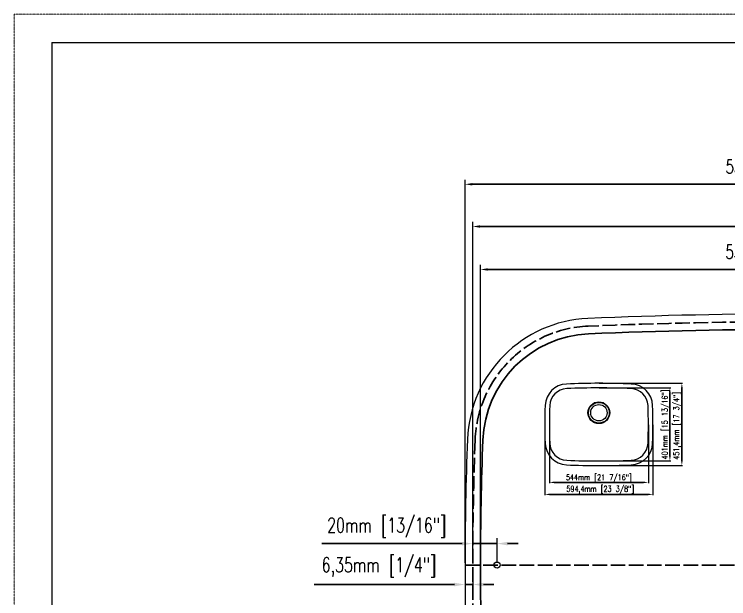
# Model space of a CAD drawing. Header units: millimetres. Extents: x 148 to 1479, y 271 to 1204.
# Drawn here: x 148 to 737, y 723 to 1204 of the extents above; entities that cross this region are included whole.
import ezdxf

# ---------------------------------------------------------------- set-up
doc = ezdxf.new("R2010")
doc.units = ezdxf.units.MM
doc.linetypes.add('ACAD_ISO02W100', pattern=[15, 12, -3])
doc.linetypes.add('PHANTOM2', pattern=[1.25, 0.625, -0.125, 0.125, -0.125, 0.125, -0.125])
for name, color, linetype, lineweight in [('尺寸標注', 1, 'Continuous', 30), ('虚线', 2, 'ACAD_ISO02W100', 30), ('裝訂區域', 6, 'PHANTOM2', 13)]:
    doc.layers.add(name, color=color, linetype=linetype, lineweight=lineweight)
doc.styles.add('DIM', font='txt.shx', dxfattribs={"width": 0.7, "bigfont": 'chineset.shx'})
doc.dimstyles.new('mm+in', dxfattribs={"dimscale": 3.5, "dimtxt": 3.5, "dimasz": 2.5, "dimexe": 1.25, "dimexo": 0.625, "dimgap": 2, "dimtad": 1, "dimtoh": 1, "dimtxsty": 'DIM', "dimcen": 0, "dimclrd": 256, "dimclre": 256, "dimclrt": 3, "dimadec": 0, "dimazin": 0, "dimtfac": 1, "dimtmove": 0, "dimatfit": 3, "dimfxl": 1, "dimlwd": -1, "dimarcsym": 0})
doc.dimstyles.new('mm+in(开孔纸尺寸)', dxfattribs={"dimscale": 3, "dimtxt": 3.8, "dimasz": 2, "dimexe": 1.25, "dimexo": 0.625, "dimgap": 2, "dimtad": 1, "dimtxsty": 'DIM', "dimcen": 0, "dimclrd": 256, "dimclre": 256, "dimclrt": 3, "dimadec": 0, "dimazin": 0, "dimtfac": 1, "dimtmove": 0, "dimatfit": 1, "dimfxl": 1, "dimlwd": -1, "dimarcsym": 0})

# ---------------------------------------------------------------- blocks, each defined once
blk = doc.blocks.new('*D21')
at = {"layer": 'Defpoints', "color": 0}
for p in [(1063.63, 994.07), (532.33, 750.65), (1063.63, 750.65)]:
    blk.add_point(p, dxfattribs=at)
at = {"layer": '尺寸標注', "lineweight": -2}
for p, q in [((532.33, 752.52), (532.33, 997.82)), ((1063.63, 752.52), (1063.63, 997.82))]:
    blk.add_line(p, q, dxfattribs=at)
at = {"layer": '尺寸標注'}
blk.add_line((538.33, 994.07), (1057.63, 994.07), dxfattribs=at)
for points in [[(538.33, 995.07), (538.33, 993.07), (532.33, 994.07)], [(1057.63, 993.07), (1057.63, 995.07), (1063.63, 994.07)]]:
    blk.add_solid(points, dxfattribs=at)
at = {"layer": '尺寸標注', "color": 3, "insert": (798.75, 1006.72), "char_height": 11.4, "attachment_point": 5, "style": 'DIM'}
blk.add_mtext('531,3mm [20 15/16"]', dxfattribs=at)
blk = doc.blocks.new('*D22')
at = {"layer": 'Defpoints', "color": 0}
for p in [(1069.98, 1029.46), (525.98, 750.65), (1069.98, 750.65)]:
    blk.add_point(p, dxfattribs=at)
at = {"layer": '尺寸標注', "lineweight": -2}
for p, q in [((525.98, 752.52), (525.98, 1033.21)), ((1069.98, 752.52), (1069.98, 1033.21))]:
    blk.add_line(p, q, dxfattribs=at)
at = {"layer": '尺寸標注'}
blk.add_line((531.98, 1029.46), (1063.98, 1029.46), dxfattribs=at)
for points in [[(531.98, 1030.46), (531.98, 1028.46), (525.98, 1029.46)], [(1063.98, 1028.46), (1063.98, 1030.46), (1069.98, 1029.46)]]:
    blk.add_solid(points, dxfattribs=at)
at = {"layer": '尺寸標注', "color": 3, "insert": (799.32, 1041.16), "char_height": 11.4, "attachment_point": 5, "style": 'DIM'}
blk.add_mtext('544mm [21 7/16"]', dxfattribs=at)
blk = doc.blocks.new('*D23')
at = {"layer": 'Defpoints', "color": 0}
for p in [(1076.33, 1064.24), (519.63, 750.65), (1076.33, 750.65)]:
    blk.add_point(p, dxfattribs=at)
at = {"layer": '尺寸標注', "lineweight": -2}
for p, q in [((519.63, 752.52), (519.63, 1067.99)), ((1076.33, 752.52), (1076.33, 1067.99))]:
    blk.add_line(p, q, dxfattribs=at)
at = {"layer": '尺寸標注'}
blk.add_line((525.63, 1064.24), (1070.33, 1064.24), dxfattribs=at)
for points in [[(525.63, 1065.24), (525.63, 1063.24), (519.63, 1064.24)], [(1070.33, 1063.24), (1070.33, 1065.24), (1076.33, 1064.24)]]:
    blk.add_solid(points, dxfattribs=at)
at = {"layer": '尺寸標注', "color": 3, "insert": (798.92, 1076.89), "char_height": 11.4, "attachment_point": 5, "style": 'DIM'}
blk.add_mtext('556,7mm [21 15/16"]', dxfattribs=at)
blk = doc.blocks.new('*D27')
at = {"layer": 'Defpoints', "color": 0}
for p in [(525.98, 768.28), (525.98, 750.59), (545.98, 750.59)]:
    blk.add_point(p, dxfattribs=at)
at = {"layer": '尺寸標注', "lineweight": -2}
for p, q in [((525.98, 752.77), (525.98, 772.65)), ((545.98, 752.77), (545.98, 772.65))]:
    blk.add_line(p, q, dxfattribs=at)
at = {"layer": '尺寸標注'}
for p, q in [((517.23, 768.28), (401.58, 768.28)), ((545.98, 768.28), (525.98, 768.28)), ((554.73, 768.28), (563.48, 768.28))]:
    blk.add_line(p, q, dxfattribs=at)
for points in [[(517.23, 766.82), (517.23, 769.74), (525.98, 768.28)], [(554.73, 769.74), (554.73, 766.82), (545.98, 768.28)]]:
    blk.add_solid(points, dxfattribs=at)
at = {"layer": '尺寸標注', "color": 3, "insert": (455.03, 781.4), "char_height": 12.25, "attachment_point": 5, "style": 'DIM'}
blk.add_mtext('20mm [13/16"]', dxfattribs=at)
blk = doc.blocks.new('*D28')
at = {"layer": 'Defpoints', "color": 0}
for p in [(519.63, 750.65), (525.98, 750.65), (519.63, 734.58)]:
    blk.add_point(p, dxfattribs=at)
at = {"layer": '尺寸標注', "lineweight": -2}
for p, q in [((519.63, 748.46), (519.63, 730.21)), ((525.98, 748.46), (525.98, 730.21))]:
    blk.add_line(p, q, dxfattribs=at)
at = {"layer": '尺寸標注'}
for p, q in [((510.88, 734.58), (395.23, 734.58)), ((525.98, 734.58), (519.63, 734.58)), ((534.73, 734.58), (543.48, 734.58))]:
    blk.add_line(p, q, dxfattribs=at)
for points in [[(510.88, 733.12), (510.88, 736.04), (519.63, 734.58)], [(534.73, 736.04), (534.73, 733.12), (525.98, 734.58)]]:
    blk.add_solid(points, dxfattribs=at)
at = {"layer": '尺寸標注', "color": 3, "insert": (448.68, 748.73), "char_height": 12.25, "attachment_point": 5, "style": 'DIM'}
blk.add_mtext('6,35mm [1/4"]', dxfattribs=at)
blk = doc.blocks.new('*D15')
at = {"layer": 'Defpoints', "color": 0}
for p in [(6940.3, 574.5), (7484.3, 574.5), (7484.3, 256.2)]:
    blk.add_point(p, dxfattribs=at)
at = {"layer": '尺寸標注', "lineweight": -2}
for p, q in [((6940.3, 572.4), (6940.3, 251.8)), ((7484.3, 572.4), (7484.3, 251.8))]:
    blk.add_line(p, q, dxfattribs=at)
at = {"layer": '尺寸標注'}
blk.add_line((6968.3, 256.2), (7456.3, 256.2), dxfattribs=at)
for points in [[(6968.3, 260.9), (6968.3, 251.6), (6940.3, 256.2)], [(7456.3, 260.9), (7456.3, 251.6), (7484.3, 256.2)]]:
    blk.add_solid(points, dxfattribs=at)
at = {"layer": '尺寸標注', "color": 3, "insert": (7212.3, 279), "char_height": 31.5, "attachment_point": 5, "style": 'DIM'}
blk.add_mtext('544mm [21 7/16"]', dxfattribs=at)
blk = doc.blocks.new('*D16')
at = {"layer": 'Defpoints', "color": 0}
for p in [(7212.3, 775), (7212.3, 374), (7602.3, 374)]:
    blk.add_point(p, dxfattribs=at)
at = {"layer": '尺寸標注', "lineweight": -2}
for p, q in [((7214.5, 775), (7606.7, 775)), ((7214.5, 374), (7606.7, 374))]:
    blk.add_line(p, q, dxfattribs=at)
at = {"layer": '尺寸標注'}
blk.add_line((7602.3, 747), (7602.3, 402), dxfattribs=at)
for points in [[(7597.7, 747), (7607, 747), (7602.3, 775)], [(7597.7, 402), (7607, 402), (7602.3, 374)]]:
    blk.add_solid(points, dxfattribs=at)
at = {"layer": '尺寸標注', "color": 3, "insert": (7579.6, 574.5), "char_height": 31.5, "attachment_point": 5, "rotation": 90, "style": 'DIM'}
blk.add_mtext('401mm [15 13/16"]', dxfattribs=at)
blk = doc.blocks.new('*D17')
at = {"layer": 'Defpoints', "color": 0}
for p in [(7212.3, 800.2), (7212.3, 348.8), (7668.1, 348.8)]:
    blk.add_point(p, dxfattribs=at)
at = {"layer": '尺寸標注', "lineweight": -2}
for p, q in [((7214.5, 800.2), (7672.5, 800.2)), ((7214.5, 348.8), (7672.5, 348.8))]:
    blk.add_line(p, q, dxfattribs=at)
at = {"layer": '尺寸標注'}
blk.add_line((7668.1, 772.2), (7668.1, 376.8), dxfattribs=at)
for points in [[(7663.4, 772.2), (7672.8, 772.2), (7668.1, 800.2)], [(7663.4, 376.8), (7672.8, 376.8), (7668.1, 348.8)]]:
    blk.add_solid(points, dxfattribs=at)
at = {"layer": '尺寸標注', "color": 3, "insert": (7642.7, 567), "char_height": 31.5, "attachment_point": 5, "rotation": 90, "style": 'DIM'}
blk.add_mtext('451,4mm [17 3/4"]', dxfattribs=at)
blk = doc.blocks.new('*D18')
at = {"layer": 'Defpoints', "color": 0}
for p in [(6915.1, 574.5), (7509.5, 574.5), (7509.5, 190.3)]:
    blk.add_point(p, dxfattribs=at)
at = {"layer": '尺寸標注', "lineweight": -2}
for p, q in [((6915.1, 572.4), (6915.1, 185.9)), ((7509.5, 572.4), (7509.5, 185.9))]:
    blk.add_line(p, q, dxfattribs=at)
at = {"layer": '尺寸標注'}
blk.add_line((6943.1, 190.3), (7481.5, 190.3), dxfattribs=at)
for points in [[(6943.1, 194.9), (6943.1, 185.6), (6915.1, 190.3)], [(7481.5, 194.9), (7481.5, 185.6), (7509.5, 190.3)]]:
    blk.add_solid(points, dxfattribs=at)
at = {"layer": '尺寸標注', "color": 3, "insert": (7220, 215.6), "char_height": 31.5, "attachment_point": 5, "style": 'DIM'}
blk.add_mtext('594,4mm [23 3/8"]', dxfattribs=at)
blk = doc.blocks.new('A$C365a2dcd')
for p, q in [((-8.561, 43.427), (-8.561, 43.462)), ((-53.736, -1.748), (-53.77, -1.748)), ((36.614, -1.748), (36.648, -1.748)), ((-8.561, -46.923), (-8.561, -46.957))]:
    blk.add_line(p, q)
for points in [[(-303.752, -170.11, 0.39067949), (-186.445, -287.872, 0.02122356), (169.323, -287.872, 0.39067949), (286.63, -170.11, 0.01928875), (286.63, 38.215, 0.39067949), (169.323, 155.977, 0.02122356), (-186.445, 155.977, 0.39067949), (-303.752, 38.215, 0.01928875)], [(261.448, -169.139, 0.01928875), (261.448, 37.244, 0.39067948), (168.253, 130.8, 0.02122356), (-185.376, 130.8, 0.39067948), (-278.571, 37.244, 0.01928875), (-278.571, -169.139, 0.39067948), (-185.376, -262.695, 0.02122356), (168.253, -262.695, 0.39067948)]]:
    blk.add_lwpolyline(points, format="xyb", close=True)
for radius in [60, 57, 45]:
    blk.add_circle((-8.561, -1.748), radius)
at = {"layer": '尺寸標注'}
dim = blk.add_linear_dim(base=(447.228, -291.648), p1=(-8.561, 159.752), p2=(-8.561, -291.648), angle=90, dimstyle='mm+in', override={"dimtxt": 9, "dimasz": 8, "dimpost": 'mm', "dimfxl": 100, "dimarcsym": 2}, dxfattribs=at)
dim.commit()
dim.dimension.update_dxf_attribs({"geometry": '*D17', "text_midpoint": (447.228, -73.501), "dimtype": 128, "insert": (-7220.856, -640.494)})
dim = blk.add_linear_dim(base=(381.473, -266.448), p1=(-8.561, 134.552), p2=(-8.561, -266.448), angle=90, dimstyle='mm+in', override={"dimtxt": 9, "dimasz": 8, "dimpost": 'mm', "dimfxl": 100, "dimarcsym": 2}, dxfattribs=at)
dim.commit()
dim.dimension.update_dxf_attribs({"geometry": '*D16', "text_midpoint": (358.723, -65.948), "insert": (-7220.856, -640.494)})
dim = blk.add_linear_dim(base=(288.639, -450.232), p1=(-305.761, -65.948), p2=(288.639, -65.948), dimstyle='mm+in', override={"dimtxt": 9, "dimasz": 8, "dimpost": 'mm', "dimfxl": 100, "dimarcsym": 2}, dxfattribs=at)
dim.commit()
dim.dimension.update_dxf_attribs({"geometry": '*D18', "text_midpoint": (-0.871, -450.232), "dimtype": 128, "insert": (-7220.856, -640.494)})
dim = blk.add_linear_dim(base=(263.439, -384.271), p1=(-280.561, -65.948), p2=(263.439, -65.948), dimstyle='mm+in', override={"dimtxt": 9, "dimasz": 8, "dimpost": 'mm', "dimfxl": 100, "dimarcsym": 2}, dxfattribs=at)
dim.commit()
dim.dimension.update_dxf_attribs({"geometry": '*D15', "text_midpoint": (-8.561, -361.521), "insert": (-7220.856, -640.494)})

msp = doc.modelspace()

# ---------------------------------------------------------------- linework, layer by layer
for q in [(1447.839, 1180.958), (179.229, 293.848)]:
    msp.add_line((179.229, 1180.958), q)
msp.add_lwpolyline([(1074.334, 647.212, 0.0192887), (1074.334, 854.084, 0.3906795), (975.063, 953.74, 0.0212236), (620.896, 953.74, 0.3906795), (521.625, 854.084, 0.0192887), (521.625, 647.212, 0.3906795), (620.896, 547.556, 0.0212236), (975.063, 547.556, 0.3906795)], format="xyb", close=True)
msp.add_circle((545.978, 750.586), 2.5)
at = {"layer": '虚线'}
msp.add_line((519.629, 750.586), (1076.329, 750.648), dxfattribs=at)
msp.add_lwpolyline([(1067.989, 647.457, 0.0192887), (1067.989, 853.839, 0.3906795), (974.794, 947.395, 0.0212236), (621.165, 947.395, 0.3906795), (527.97, 853.839, 0.0192887), (527.97, 647.457, 0.3906795), (621.165, 553.901, 0.0212236), (974.794, 553.901, 0.3906795)], format="xyb", close=True, dxfattribs=at)
at = {"layer": '虚线', "color": 3, "linetype": 'ByBlock'}
msp.add_lwpolyline([(1061.644, 647.702, 0.0192887), (1061.644, 853.594, 0.3906795), (974.525, 941.051, 0.0212236), (621.434, 941.051, 0.3906795), (534.315, 853.594, 0.0192887), (534.315, 647.702, 0.3906795), (621.434, 560.245, 0.0212236), (974.525, 560.245, 0.3906795)], format="xyb", close=True, dxfattribs=at)
at = {"layer": '裝訂區域'}
msp.add_lwpolyline([(148.253, 270.505), (1478.816, 270.505), (1478.816, 1204.233), (148.253, 1204.233)], close=True, dxfattribs=at)

# ---------------------------------------------------------------- block references
at = {"xscale": 0.15, "yscale": 0.15, "zscale": 0.15}
msp.add_blockref('A$C365a2dcd', (631.188, 876.335), dxfattribs=at)

# ---------------------------------------------------------------- dimensions: what is measured, and where the dimension line sits
at = {"layer": '尺寸標注'}
for base, p1, p2, picture, middle in [((1076.329, 1064.237), (519.629, 750.648), (1076.329, 750.648), '*D23', (798.923, 1064.237)), ((1069.979, 1029.459), (525.979, 750.648), (1069.979, 750.648), '*D22', (799.318, 1029.459)), ((1063.629, 994.069), (532.329, 750.648), (1063.629, 750.648), '*D21', (798.75, 994.069))]:
    dim = msp.add_linear_dim(base=base, p1=p1, p2=p2, dimstyle='mm+in(开孔纸尺寸)', override={"dimpost": 'mm', "dimtofl": 0}, dxfattribs=at)
    dim.commit()
    dim.dimension.update_dxf_attribs({"geometry": picture, "text_midpoint": middle, "dimtype": 160})
for base, p1, p2, picture, middle in [((525.979, 768.278), (545.978, 750.586), (525.979, 750.586), '*D27', (455.032, 781.403)), ((519.629, 734.582), (525.979, 750.648), (519.629, 750.648), '*D28', (448.682, 748.728))]:
    dim = msp.add_linear_dim(base=base, p1=p1, p2=p2, dimstyle='mm+in', override={"dimpost": 'mm', "dimfxl": 100, "dimarcsym": 2}, dxfattribs=at)
    dim.commit()
    dim.dimension.update_dxf_attribs({"geometry": picture, "text_midpoint": middle})

doc.saveas('drawing.dxf')
